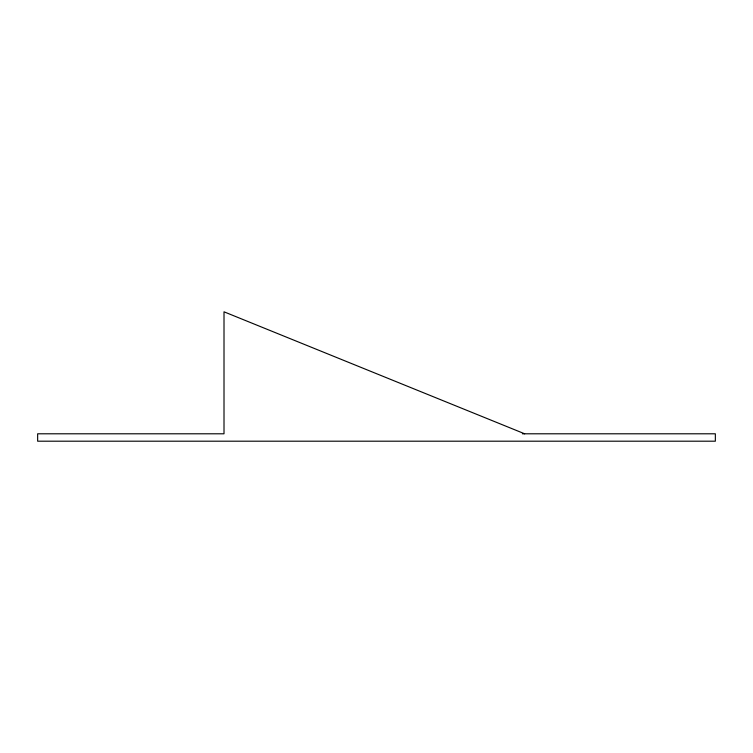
<?xml version="1.0" encoding="UTF-8"?>
<svg xmlns="http://www.w3.org/2000/svg" width="753" height="753" viewBox="0 0 753 753"><rect width="100%" height="100%" fill="white"/><g stroke="black" fill="none" stroke-linecap="round" stroke-linejoin="round"><path stroke-width="1.13" d="M522.394 433.794L715.35 433.794L715.35 441.192L37.65 441.192L37.65 433.794L224.008 433.794L224.008 311.808L524.662 433.794"/></g></svg>
